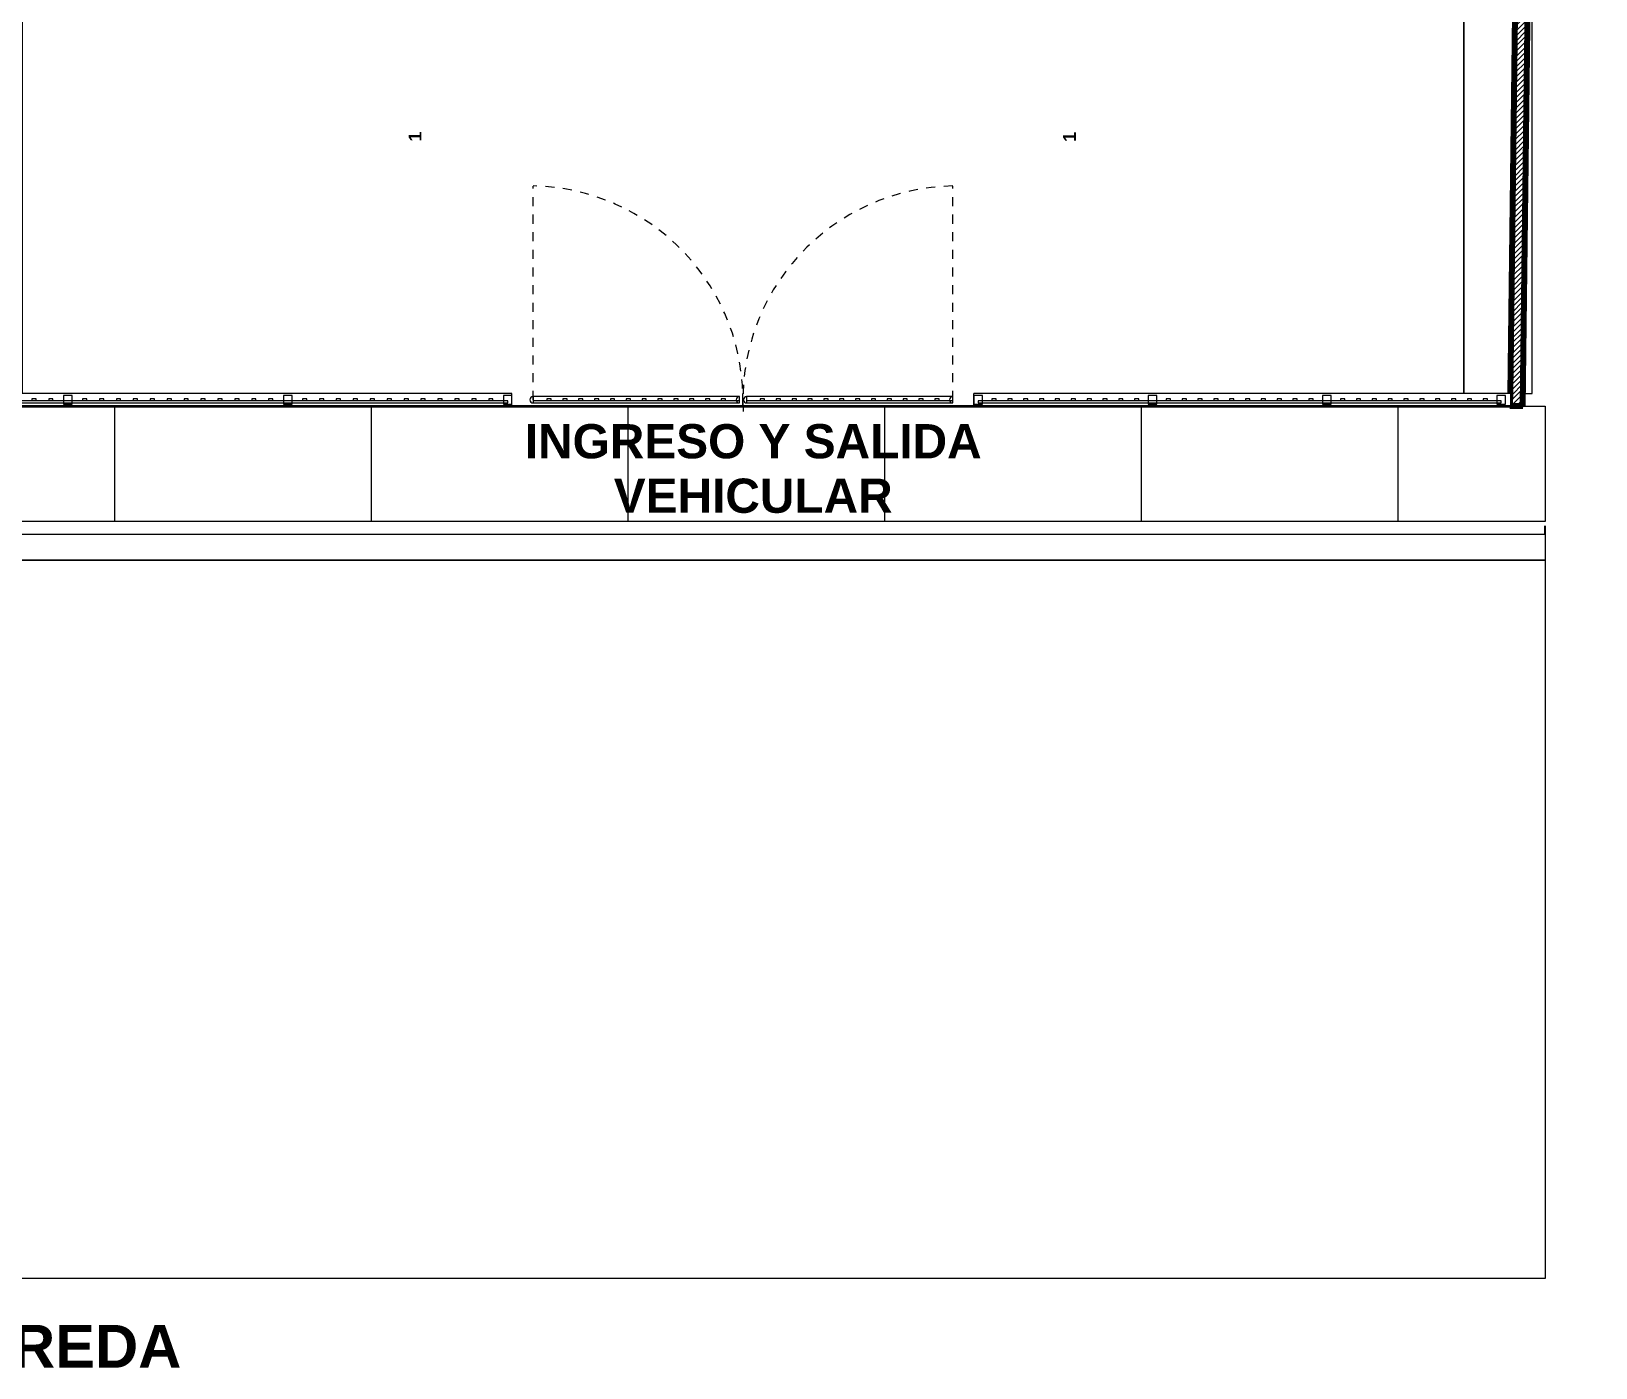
# Model space of a CAD drawing. Header units: inches. Extents: x 2704.1 to 2801.6, y 2415.6 to 2497.
# Drawn here: x 2765.88 to 2784.17, y 2415.64 to 2431.27 of the extents above; entities that cross this region are included whole.
import ezdxf

# ---------------------------------------------------------------- set-up
doc = ezdxf.new("R2010")
doc.units = ezdxf.units.IN
doc.set_wipeout_variables(frame=1)
doc.linetypes.add('Oculto', pattern=[0.15875, 0.105833, -0.052917])
doc.linetypes.add('Wipeout_Contour', pattern=[1, 0, -1])
for name, color, linetype in [('08 _ STR _ EXT _ 10 Vereda Exterior', 7, 'Continuous'), ('08 _ STR _ EXT _ Cerco Perimetrico', 7, 'Continuous'), ('08 _ STR _ EXT _ Estacionamiento-Pavimento', 7, 'Continuous'), ('08 _ STR _ EXT _ Pista exterior', 7, 'Continuous'), ('Dibujo 2D - General', 7, 'Continuous'), ('Estructura - 03 LOSA', 7, 'Continuous'), ('Estructura - 04 MURO', 7, 'Continuous'), ('Estructura Compleja - Cubiertas', 7, 'Continuous'), ('Interior - Equipamiento', 7, 'Continuous'), ('Notas - Textos', 7, 'Continuous')]:
    doc.layers.add(name, color=color, linetype=linetype)
doc.styles.add('Estilo_Generado_1', font='swisseb.ttf')
doc.styles.add('Estilo_Generado_8', font='arialbd.ttf')
pattern_1 = [(45, (2712.85563, 2425.385773), (-0.030052038, 0.030052038), [])]

msp = doc.modelspace()

# ---------------------------------------------------------------- linework, layer by layer
at = {"layer": '08 _ STR _ EXT _ 10 Vereda Exterior', "color": 7, "linetype": 'Continuous', "lineweight": 13}
for p, q in [((2783.576, 2425.386), (2712.856, 2425.386)), ((2783.576, 2425.386), (2783.576, 2425.086)), ((2783.576, 2425.086), (2712.856, 2425.086))]:
    msp.add_line(p, q, dxfattribs=at)
at = {"layer": '08 _ STR _ EXT _ Pista exterior', "color": 7, "linetype": 'Continuous', "lineweight": 13, "flags": 128}
for points in [[(2712.856, 2425.086), (2783.576, 2425.086)], [(2783.576, 2425.086), (2783.576, 2416.686)], [(2783.576, 2416.686), (2712.856, 2416.686)]]:
    msp.add_lwpolyline(points, dxfattribs=at)
at = {"layer": 'Estructura - 03 LOSA', "color": 7, "linetype": 'Continuous', "lineweight": 18, "flags": 128}
msp.add_lwpolyline([(2782.626, 2427.036), (2783.426, 2427.036), (2783.426, 2472.161), (2782.626, 2472.161)], close=True, dxfattribs=at)

# ---------------------------------------------------------------- texts
at = {"layer": 'Interior - Equipamiento', "color": 175, "lineweight": 13, "char_height": 0.15, "rotation": 90, "style": 'Estilo_Generado_8'}
for s, insert, attachment_point in [('\\A1;{\\pql;\\fArial|b1|i0|c0|p34;1}', (2770.367, 2429.979), 4), ('\\A1;{\\pqr;\\fArial|b1|i0|c0|p34;1}', (2778.017, 2430.093), 6)]:
    msp.add_mtext(s, dxfattribs=dict(at, insert=insert, attachment_point=attachment_point))
at = {"layer": 'Notas - Textos', "color": 251, "linetype": 'Continuous', "lineweight": 13, "insert": (2766.18, 2416.144), "char_height": 0.5, "attachment_point": 2, "style": 'Estilo_Generado_8'}
msp.add_mtext('\\A1;{\\pqc;\\fArial|b1|i0|c0|p34;VEREDA}', dxfattribs=at)

# ---------------------------------------------------------------- wipeouts: each hides what was drawn before it
at = {"color": 254, "linetype": 'Wipeout_Contour', "lineweight": 0, "ltscale": 226.824104}
msp.add_wipeout([(2755.526, 2425.536), (2783.576, 2425.536), (2783.576, 2426.886), (2755.526, 2426.886)], dxfattribs=at).dxf.layer = 'Estructura Compleja - Cubiertas'

# ---------------------------------------------------------------- next in the draw order: hatches: boundary and pattern name
at = {"layer": 'Estructura Compleja - Cubiertas', "linetype": 'Continuous', "lineweight": 13}
h = msp.add_hatch(dxfattribs=at)
h.set_pattern_fill('CEMENTO_PULIDO_1_50X3_00_69', color=252, style=0, pattern_type=2)
h.set_pattern_definition([(0, (2712.8556, 2425.3858), (0, 1.5), []), (90, (2712.8556, 2425.3858), (-3, 0), [])])
h.paths.add_polyline_path([(2755.526, 2425.536), (2783.576, 2425.536), (2783.576, 2426.886), (2755.526, 2426.886)])

# ---------------------------------------------------------------- next in the draw order: linework, layer by layer
at = {"layer": '08 _ STR _ EXT _ Cerco Perimetrico', "color": 167, "linetype": 'Continuous', "lineweight": 18, "flags": 128}
for points in [[(2771.748, 2426.998, 1), (2771.748, 2426.923)], [(2774.158, 2426.998, 1), (2774.158, 2426.923)], [(2774.243, 2426.998, 1), (2774.243, 2426.923, 1)], [(2776.653, 2426.998, 1), (2776.653, 2426.923, 1)]]:
    msp.add_lwpolyline(points, format="xyb", dxfattribs=at)
msp.add_lwpolyline([(2771.748, 2426.998), (2771.748, 2426.923), (2774.158, 2426.923), (2774.158, 2426.998)], close=True, dxfattribs=at)
for points in [[(2774.158, 2426.948), (2771.748, 2426.948)], [(2771.958, 2426.948), (2771.958, 2426.973), (2771.908, 2426.973), (2771.908, 2426.948)], [(2772.144, 2426.948), (2772.144, 2426.973), (2772.094, 2426.973), (2772.094, 2426.948)], [(2772.329, 2426.948), (2772.329, 2426.973), (2772.279, 2426.973), (2772.279, 2426.948)], [(2772.514, 2426.948), (2772.514, 2426.973), (2772.464, 2426.973), (2772.464, 2426.948)], [(2772.7, 2426.948), (2772.7, 2426.973), (2772.65, 2426.973), (2772.65, 2426.948)], [(2772.885, 2426.948), (2772.885, 2426.973), (2772.835, 2426.973), (2772.835, 2426.948)], [(2773.07, 2426.948), (2773.07, 2426.973), (2773.02, 2426.973), (2773.02, 2426.948)], [(2773.256, 2426.948), (2773.256, 2426.973), (2773.206, 2426.973), (2773.206, 2426.948)], [(2773.441, 2426.948), (2773.441, 2426.973), (2773.391, 2426.973), (2773.391, 2426.948)], [(2773.627, 2426.948), (2773.627, 2426.973), (2773.577, 2426.973), (2773.577, 2426.948)], [(2773.812, 2426.948), (2773.812, 2426.973), (2773.762, 2426.973), (2773.762, 2426.948)], [(2773.997, 2426.948), (2773.997, 2426.973), (2773.947, 2426.973), (2773.947, 2426.948)], [(2776.653, 2426.923), (2776.653, 2426.998), (2774.243, 2426.998), (2774.243, 2426.923)], [(2776.653, 2426.948), (2774.243, 2426.948)], [(2774.243, 2426.923), (2776.653, 2426.923)], [(2774.453, 2426.948), (2774.453, 2426.973), (2774.403, 2426.973), (2774.403, 2426.948)], [(2774.638, 2426.948), (2774.638, 2426.973), (2774.588, 2426.973), (2774.588, 2426.948)], [(2774.824, 2426.948), (2774.824, 2426.973), (2774.774, 2426.973), (2774.774, 2426.948)], [(2775.009, 2426.948), (2775.009, 2426.973), (2774.959, 2426.973), (2774.959, 2426.948)], [(2775.195, 2426.948), (2775.195, 2426.973), (2775.145, 2426.973), (2775.145, 2426.948)], [(2775.38, 2426.948), (2775.38, 2426.973), (2775.33, 2426.973), (2775.33, 2426.948)], [(2775.565, 2426.948), (2775.565, 2426.973), (2775.515, 2426.973), (2775.515, 2426.948)], [(2775.751, 2426.948), (2775.751, 2426.973), (2775.701, 2426.973), (2775.701, 2426.948)], [(2775.936, 2426.948), (2775.936, 2426.973), (2775.886, 2426.973), (2775.886, 2426.948)], [(2776.121, 2426.948), (2776.121, 2426.973), (2776.071, 2426.973), (2776.071, 2426.948)], [(2776.307, 2426.948), (2776.307, 2426.973), (2776.257, 2426.973), (2776.257, 2426.948)], [(2776.492, 2426.948), (2776.492, 2426.973), (2776.442, 2426.973), (2776.442, 2426.948)]]:
    msp.add_lwpolyline(points, dxfattribs=at)
at = {"layer": '08 _ STR _ EXT _ Cerco Perimetrico', "color": 7, "linetype": 'Continuous', "lineweight": 13, "flags": 128}
msp.add_lwpolyline([(2753.376, 2426.886), (2771.5, 2426.886)], dxfattribs=at)
at = {"layer": '08 _ STR _ EXT _ Estacionamiento-Pavimento', "color": 7, "linetype": 'Continuous', "lineweight": 18, "flags": 128}
msp.add_lwpolyline([(2721.926, 2466.236), (2765.776, 2466.236), (2765.776, 2426.886), (2782.626, 2426.886), (2782.626, 2472.17), (2769.076, 2472.323), (2769.076, 2476.236), (2721.926, 2476.236)], close=True, dxfattribs=at)
at = {"layer": 'Dibujo 2D - General', "color": 252, "linetype": 'Oculto', "lineweight": 13}
for p, q in [((2771.748, 2426.961), (2771.748, 2429.46)), ((2776.653, 2426.961), (2776.653, 2429.46))]:
    msp.add_line(p, q, dxfattribs=at)
at = {"layer": 'Dibujo 2D - General', "color": 252, "linetype": 'Continuous', "lineweight": 13}
for p, q in [((2774.2, 2426.886), (2774.2, 2427.036)), ((2776.7, 2426.886), (2771.7, 2426.886))]:
    msp.add_line(p, q, dxfattribs=at)
at = {"layer": 'Dibujo 2D - General', "color": 252, "linetype": 'Continuous', "lineweight": 25}
msp.add_line((2783.576, 2425.386), (2783.576, 2425.486), dxfattribs=at)
at = {"layer": 'Dibujo 2D - General', "color": 7, "linetype": 'Oculto', "lineweight": 13}
for centre, start, end in [((2771.7, 2426.961), 358.2808, 88.9113), ((2776.7, 2426.961), 91.0887, 183.8036)]:
    msp.add_arc(centre, 2.5, start, end, dxfattribs=at)
at = {"layer": 'Estructura Compleja - Cubiertas', "color": 252, "linetype": 'Continuous', "lineweight": 13, "flags": 128}
for points in [[(2755.526, 2426.886), (2783.576, 2426.886)], [(2783.576, 2426.886), (2783.576, 2425.536)], [(2783.576, 2425.536), (2755.526, 2425.536)]]:
    msp.add_lwpolyline(points, dxfattribs=at)

# ---------------------------------------------------------------- next in the draw order: texts
at = {"layer": 'Notas - Textos', "color": 251, "linetype": 'Continuous', "lineweight": 13, "insert": (2774.32, 2426.676), "char_height": 0.4, "width": 8.17961, "attachment_point": 2, "line_spacing_factor": 0.955521, "style": 'Estilo_Generado_1'}
msp.add_mtext('\\A1;{\\pqc;\\fSwis721 Ex BT|b1|i0|c0|p34;INGRESO \\fSwis721 Ex BT|b1|i0|c0|p34;Y SALIDA \\fSwis721 Ex BT|b1|i0|c0|p34;VEHICULAR}', dxfattribs=at)

# ---------------------------------------------------------------- next in the draw order: wipeouts: each hides what was drawn before it
at = {"color": 254, "linetype": 'Wipeout_Contour', "lineweight": 0, "ltscale": 198.731443}
msp.add_wipeout([(2753.526, 2426.886), (2771.5, 2426.886), (2771.5, 2427.036), (2753.526, 2427.036)], dxfattribs=at).dxf.layer = '08 _ STR _ EXT _ Cerco Perimetrico'
at = {"color": 254, "linetype": 'Wipeout_Contour', "lineweight": 0, "ltscale": 211.609331}
msp.add_wipeout([(2783.164, 2426.886), (2783.314, 2426.886), (2783.166, 2427.036)], dxfattribs=at).dxf.layer = 'Estructura - 04 MURO'

# ---------------------------------------------------------------- next in the draw order: hatches: boundary and pattern name
at = {"layer": 'Estructura - 04 MURO', "linetype": 'Continuous', "lineweight": 5}
h = msp.add_hatch(dxfattribs=at)
h.set_pattern_fill('LADRILLO_COMÚN_0002', color=252, style=0, pattern_type=2)
h.set_pattern_definition(pattern_1)
h.paths.add_polyline_path([(2783.164, 2426.886), (2783.314, 2426.886), (2783.166, 2427.036)])

# ---------------------------------------------------------------- next in the draw order: linework, layer by layer
at = {"layer": '08 _ STR _ EXT _ Cerco Perimetrico', "color": 167, "linetype": 'Continuous', "lineweight": 18}
for p, q in [((2753.45, 2426.923), (2771.45, 2426.923)), ((2771.45, 2426.948), (2753.451, 2426.948)), ((2771.45, 2426.923), (2771.45, 2426.948))]:
    msp.add_line(p, q, dxfattribs=at)
at = {"layer": '08 _ STR _ EXT _ Cerco Perimetrico', "color": 7, "linetype": 'Continuous', "lineweight": 13, "flags": 128}
for points in [[(2771.5, 2427.036), (2753.526, 2427.036)], [(2771.5, 2426.886), (2771.5, 2427.036)]]:
    msp.add_lwpolyline(points, dxfattribs=at)
at = {"layer": '08 _ STR _ EXT _ Cerco Perimetrico', "color": 167, "linetype": 'Continuous', "lineweight": 18, "flags": 128}
for points in [[(2765.937, 2426.948), (2765.937, 2426.973), (2765.887, 2426.973), (2765.887, 2426.948)], [(2766.135, 2426.948), (2766.135, 2426.973), (2766.085, 2426.973), (2766.085, 2426.948)], [(2766.53, 2426.948), (2766.53, 2426.973), (2766.48, 2426.973), (2766.48, 2426.948)], [(2766.728, 2426.948), (2766.728, 2426.973), (2766.678, 2426.973), (2766.678, 2426.948)], [(2766.926, 2426.948), (2766.926, 2426.973), (2766.876, 2426.973), (2766.876, 2426.948)], [(2767.124, 2426.948), (2767.124, 2426.973), (2767.074, 2426.973), (2767.074, 2426.948)], [(2767.322, 2426.948), (2767.322, 2426.973), (2767.272, 2426.973), (2767.272, 2426.948)], [(2767.519, 2426.948), (2767.519, 2426.973), (2767.469, 2426.973), (2767.469, 2426.948)], [(2767.717, 2426.948), (2767.717, 2426.973), (2767.667, 2426.973), (2767.667, 2426.948)], [(2767.915, 2426.948), (2767.915, 2426.973), (2767.865, 2426.973), (2767.865, 2426.948)], [(2768.113, 2426.948), (2768.113, 2426.973), (2768.063, 2426.973), (2768.063, 2426.948)], [(2768.311, 2426.948), (2768.311, 2426.973), (2768.261, 2426.973), (2768.261, 2426.948)], [(2768.508, 2426.948), (2768.508, 2426.973), (2768.458, 2426.973), (2768.458, 2426.948)], [(2768.706, 2426.948), (2768.706, 2426.973), (2768.656, 2426.973), (2768.656, 2426.948)], [(2769.102, 2426.948), (2769.102, 2426.973), (2769.052, 2426.973), (2769.052, 2426.948)], [(2769.3, 2426.948), (2769.3, 2426.973), (2769.25, 2426.973), (2769.25, 2426.948)], [(2769.497, 2426.948), (2769.497, 2426.973), (2769.447, 2426.973), (2769.447, 2426.948)], [(2769.695, 2426.948), (2769.695, 2426.973), (2769.645, 2426.973), (2769.645, 2426.948)], [(2769.893, 2426.948), (2769.893, 2426.973), (2769.843, 2426.973), (2769.843, 2426.948)], [(2770.091, 2426.948), (2770.091, 2426.973), (2770.041, 2426.973), (2770.041, 2426.948)], [(2770.289, 2426.948), (2770.289, 2426.973), (2770.239, 2426.973), (2770.239, 2426.948)], [(2770.486, 2426.948), (2770.486, 2426.973), (2770.436, 2426.973), (2770.436, 2426.948)], [(2770.684, 2426.948), (2770.684, 2426.973), (2770.634, 2426.973), (2770.634, 2426.948)], [(2770.882, 2426.948), (2770.882, 2426.973), (2770.832, 2426.973), (2770.832, 2426.948)], [(2771.08, 2426.948), (2771.08, 2426.973), (2771.03, 2426.973), (2771.03, 2426.948)], [(2771.278, 2426.948), (2771.278, 2426.973), (2771.228, 2426.973), (2771.228, 2426.948)]]:
    msp.add_lwpolyline(points, dxfattribs=at)
for points in [[(2766.258, 2427.011), (2766.258, 2426.911), (2766.358, 2426.911), (2766.358, 2427.011)], [(2768.829, 2427.011), (2768.829, 2426.911), (2768.929, 2426.911), (2768.929, 2427.011)], [(2771.4, 2427.011), (2771.4, 2426.911), (2771.5, 2426.911), (2771.5, 2427.011)]]:
    msp.add_lwpolyline(points, close=True, dxfattribs=at)

# ---------------------------------------------------------------- next in the draw order: wipeouts: each hides what was drawn before it
at = {"color": 254, "linetype": 'Wipeout_Contour', "lineweight": 0, "ltscale": 341.454326}
msp.add_wipeout([(2784.016, 2496.056), (2783.166, 2427.036), (2783.314, 2426.886), (2784.166, 2496.054)], dxfattribs=at).dxf.layer = 'Estructura - 04 MURO'

# ---------------------------------------------------------------- next in the draw order: hatches: boundary and pattern name
at = {"layer": 'Estructura - 04 MURO', "linetype": 'Continuous', "lineweight": 5}
h = msp.add_hatch(dxfattribs=at)
h.set_pattern_fill('LADRILLO_COMÚN_0002', color=252, style=0, pattern_type=2)
h.set_pattern_definition(pattern_1)
h.paths.add_polyline_path([(2784.016, 2496.056), (2783.166, 2427.036), (2783.314, 2426.886), (2784.166, 2496.054)])

# ---------------------------------------------------------------- next in the draw order: linework, layer by layer
at = {"layer": '08 _ STR _ EXT _ Cerco Perimetrico', "color": 7, "linetype": 'Continuous', "lineweight": 80}
msp.add_line((2783.166, 2427.036), (2783.164, 2426.886), dxfattribs=at)
at = {"layer": '08 _ STR _ EXT _ Cerco Perimetrico', "color": 7, "linetype": 'Continuous', "lineweight": 80, "flags": 128}
msp.add_lwpolyline([(2783.314, 2426.886), (2783.164, 2426.886)], dxfattribs=at)
at = {"layer": 'Estructura - 04 MURO', "color": 7, "linetype": 'Continuous', "lineweight": 80, "flags": 128}
for points in [[(2784.016, 2496.056), (2783.166, 2427.036)], [(2783.314, 2426.886), (2784.167, 2496.204)]]:
    msp.add_lwpolyline(points, dxfattribs=at)

# ---------------------------------------------------------------- next in the draw order: wipeouts: each hides what was drawn before it
at = {"color": 254, "linetype": 'Wipeout_Contour', "lineweight": 0, "ltscale": 268.787251}
msp.add_wipeout([(2783.166, 2427.036), (2776.9, 2427.036), (2776.9, 2426.886), (2783.164, 2426.886)], dxfattribs=at).dxf.layer = '08 _ STR _ EXT _ Cerco Perimetrico'

# ---------------------------------------------------------------- next in the draw order: linework, layer by layer
at = {"layer": '08 _ STR _ EXT _ Cerco Perimetrico', "color": 7, "linetype": 'Continuous', "lineweight": 13, "flags": 128}
for points in [[(2783.166, 2427.036), (2776.9, 2427.036)], [(2776.9, 2426.886), (2776.9, 2427.036)], [(2776.9, 2426.886), (2783.164, 2426.886)]]:
    msp.add_lwpolyline(points, dxfattribs=at)
at = {"layer": '08 _ STR _ EXT _ Cerco Perimetrico', "color": 167, "linetype": 'Continuous', "lineweight": 18, "flags": 128}
for points in [[(2776.9, 2427.011), (2776.9, 2426.911), (2777, 2426.911), (2777, 2427.011)], [(2776.95, 2426.948), (2776.95, 2426.923), (2783.062, 2426.923), (2783.062, 2426.948)], [(2778.937, 2427.011), (2778.937, 2426.911), (2779.037, 2426.911), (2779.037, 2427.011)], [(2780.975, 2427.011), (2780.975, 2426.911), (2781.075, 2426.911), (2781.075, 2427.011)], [(2783.012, 2427.011), (2783.012, 2426.911), (2783.112, 2426.911), (2783.112, 2427.011)]]:
    msp.add_lwpolyline(points, close=True, dxfattribs=at)
for points in [[(2777.16, 2426.948), (2777.16, 2426.973), (2777.11, 2426.973), (2777.11, 2426.948)], [(2777.346, 2426.948), (2777.346, 2426.973), (2777.296, 2426.973), (2777.296, 2426.948)], [(2777.531, 2426.948), (2777.531, 2426.973), (2777.481, 2426.973), (2777.481, 2426.948)], [(2777.716, 2426.948), (2777.716, 2426.973), (2777.666, 2426.973), (2777.666, 2426.948)], [(2777.901, 2426.948), (2777.901, 2426.973), (2777.851, 2426.973), (2777.851, 2426.948)], [(2778.086, 2426.948), (2778.086, 2426.973), (2778.036, 2426.973), (2778.036, 2426.948)], [(2778.272, 2426.948), (2778.272, 2426.973), (2778.222, 2426.973), (2778.222, 2426.948)], [(2778.457, 2426.948), (2778.457, 2426.973), (2778.407, 2426.973), (2778.407, 2426.948)], [(2778.642, 2426.948), (2778.642, 2426.973), (2778.592, 2426.973), (2778.592, 2426.948)], [(2778.827, 2426.948), (2778.827, 2426.973), (2778.777, 2426.973), (2778.777, 2426.948)], [(2779.198, 2426.948), (2779.198, 2426.973), (2779.148, 2426.973), (2779.148, 2426.948)], [(2779.383, 2426.948), (2779.383, 2426.973), (2779.333, 2426.973), (2779.333, 2426.948)], [(2779.568, 2426.948), (2779.568, 2426.973), (2779.518, 2426.973), (2779.518, 2426.948)], [(2779.753, 2426.948), (2779.753, 2426.973), (2779.703, 2426.973), (2779.703, 2426.948)], [(2779.938, 2426.948), (2779.938, 2426.973), (2779.888, 2426.973), (2779.888, 2426.948)], [(2780.124, 2426.948), (2780.124, 2426.973), (2780.074, 2426.973), (2780.074, 2426.948)], [(2780.309, 2426.948), (2780.309, 2426.973), (2780.259, 2426.973), (2780.259, 2426.948)], [(2780.494, 2426.948), (2780.494, 2426.973), (2780.444, 2426.973), (2780.444, 2426.948)], [(2780.679, 2426.948), (2780.679, 2426.973), (2780.629, 2426.973), (2780.629, 2426.948)], [(2780.864, 2426.948), (2780.864, 2426.973), (2780.814, 2426.973), (2780.814, 2426.948)], [(2781.235, 2426.948), (2781.235, 2426.973), (2781.185, 2426.973), (2781.185, 2426.948)], [(2781.42, 2426.948), (2781.42, 2426.973), (2781.37, 2426.973), (2781.37, 2426.948)], [(2781.605, 2426.948), (2781.605, 2426.973), (2781.555, 2426.973), (2781.555, 2426.948)], [(2781.79, 2426.948), (2781.79, 2426.973), (2781.74, 2426.973), (2781.74, 2426.948)], [(2781.976, 2426.948), (2781.976, 2426.973), (2781.926, 2426.973), (2781.926, 2426.948)], [(2782.161, 2426.948), (2782.161, 2426.973), (2782.111, 2426.973), (2782.111, 2426.948)], [(2782.346, 2426.948), (2782.346, 2426.973), (2782.296, 2426.973), (2782.296, 2426.948)], [(2782.531, 2426.948), (2782.531, 2426.973), (2782.481, 2426.973), (2782.481, 2426.948)], [(2782.717, 2426.948), (2782.717, 2426.973), (2782.667, 2426.973), (2782.667, 2426.948)], [(2782.902, 2426.948), (2782.902, 2426.973), (2782.852, 2426.973), (2782.852, 2426.948)]]:
    msp.add_lwpolyline(points, dxfattribs=at)
at = {"layer": 'Dibujo 2D - General', "color": 1, "linetype": 'Continuous', "lineweight": 35}
msp.add_lwpolyline([(2715.622, 2497.001), (2715.026, 2426.886), (2783.314, 2426.886), (2784.167, 2496.204)], close=True, dxfattribs=at)

doc.saveas('drawing.dxf')
